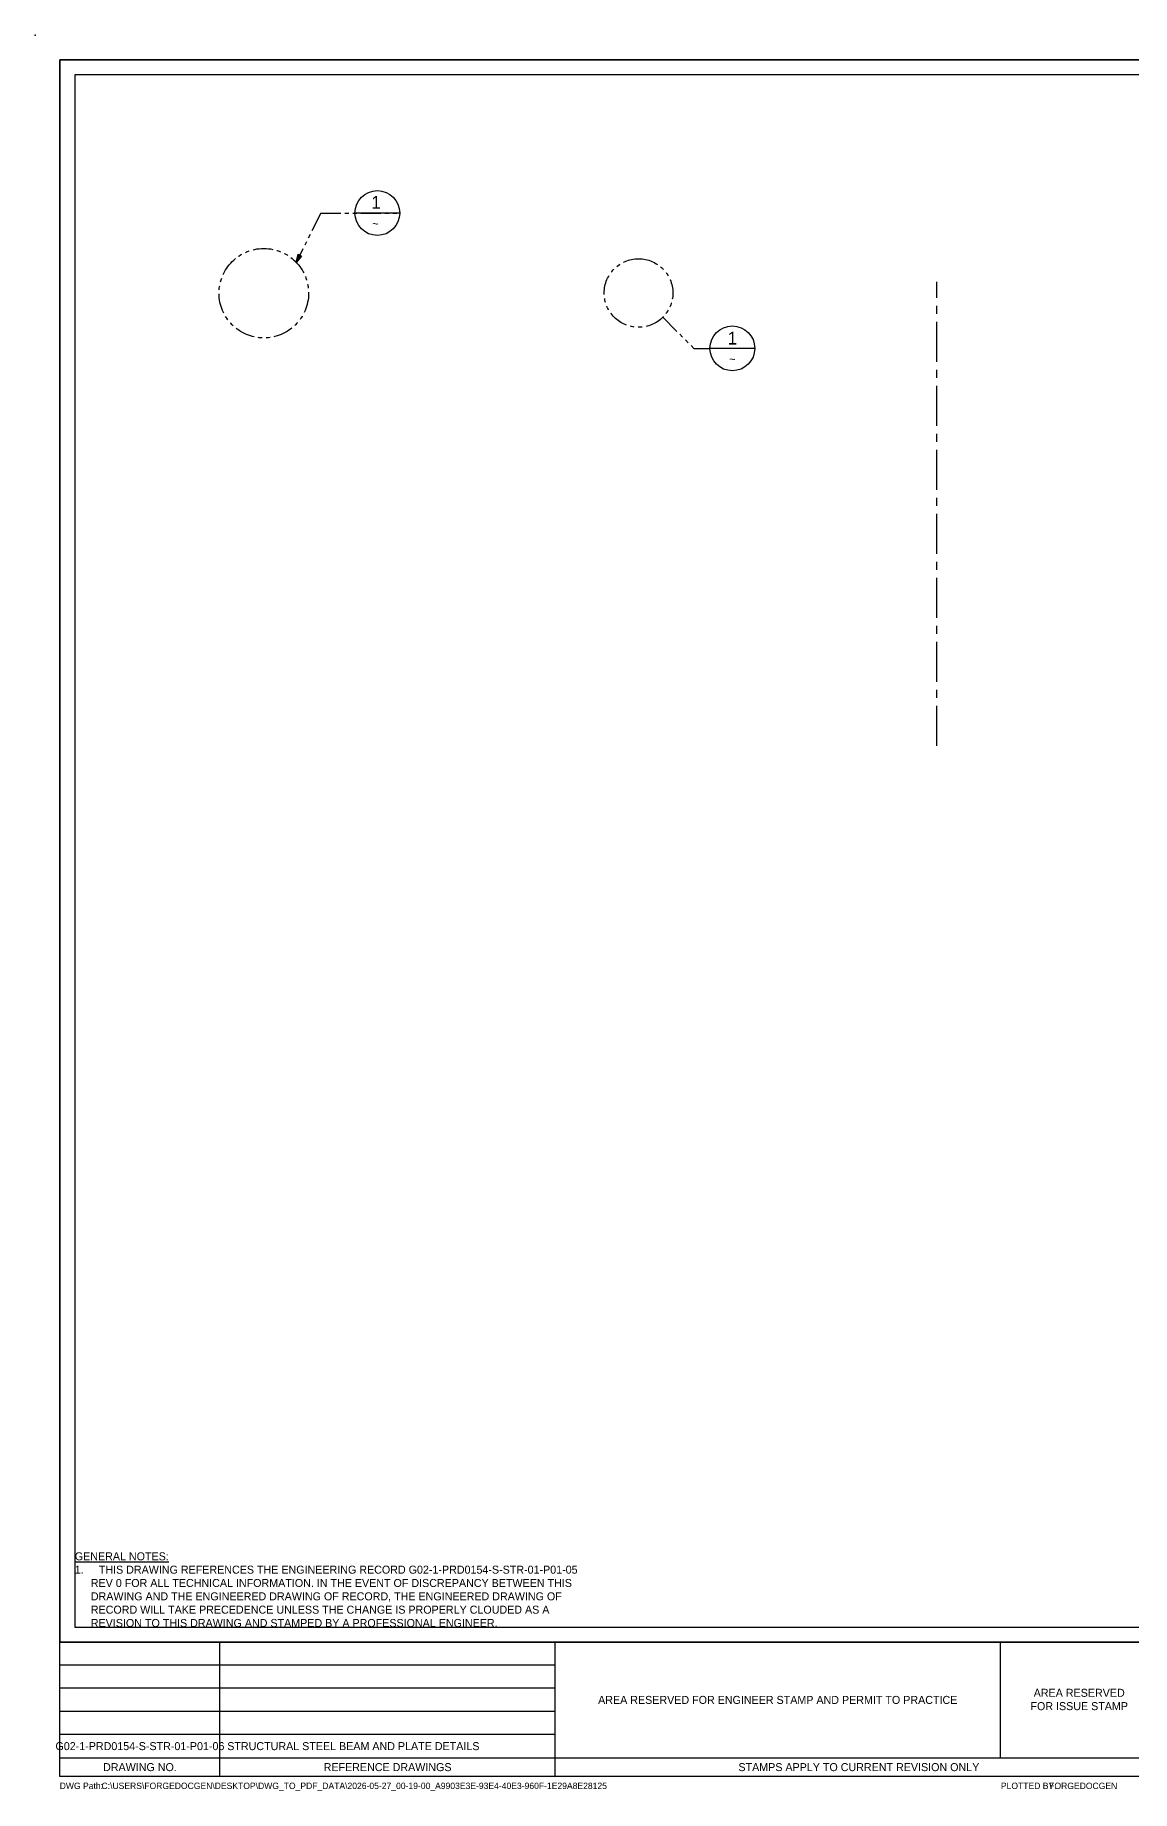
# Paper-space layout 'Layout1' of a CAD drawing. Extents: x -8 to 852, y -7 to 544.
# Drawn here: x -8 to 335, y -4 to 544 of the extents above; entities that cross this region are included whole.
import ezdxf
from ezdxf.enums import TextEntityAlignment as Align

# ---------------------------------------------------------------- set-up
doc = ezdxf.new("R2010")
doc.units = 0
doc.header["$LTSCALE"] = 10
for name, pattern in [('CENTER', [2, 1.25, -0.25, 0.25, -0.25]), ('PHANTOM', [2.5, 1.25, -0.25, 0.25, -0.25, 0.25, -0.25]), ('PHANTOM2', [1.25, 0.625, -0.125, 0.125, -0.125, 0.125, -0.125])]:
    doc.linetypes.add(name, pattern=pattern)
doc.layers.get('0').update_dxf_attribs({"linetype": 'CONTINUOUS'})
doc.layers.get('Defpoints').update_dxf_attribs({"color": 9, "linetype": 'CONTINUOUS'})
for name, color, linetype in [('AS_INS_ON', 7, 'CONTINUOUS'), ('CENTER', 20, 'CENTER'), ('FRAME', 7, 'CONTINUOUS'), ('GA SYMBOLS', 32, 'CONTINUOUS'), ('TEXT1', 7, 'CONTINUOUS'), ('TEXT2', 3, 'CONTINUOUS'), ('Title Block', 255, 'CONTINUOUS'), ('TITLE BLOCK-TEXT', 12, 'CONTINUOUS')]:
    doc.layers.add(name, color=color, linetype=linetype)
doc.styles.add('CalloutText_Big', font='Franklin%20Gothic%20Medium%20Cond%20Regular.ttf', dxfattribs={"height": 4})
doc.styles.add('CalloutText_Small', font='Franklin%20Gothic%20Medium%20Cond%20Regular.ttf', dxfattribs={"height": 2.5})
doc.styles.add('Scovan Standard', font='Franklin%20Gothic%20Medium%20Cond%20Regular.ttf', dxfattribs={"height": 2.5})

# ---------------------------------------------------------------- blocks, each defined once
blk = doc.blocks.new('HYPERSTEELPAGEFRAME')
at = {"layer": 'FRAME'}
for p, q in [((843.77, 494.34), (0, 494.34)), ((0, 494.34), (0, 0)), ((843.77, 0), (843.77, 494.34)), ((839.12, 489.68), (4.66, 489.68)), ((4.66, 489.68), (4.66, 4.66)), ((839.12, 4.66), (839.12, 489.68)), ((0, 0), (843.77, 0)), ((4.66, 4.66), (839.12, 4.66))]:
    blk.add_line(p, q, dxfattribs=at)
blk = doc.blocks.new('padx-tbd')
blk.add_point((-7.73, 544.1))
at = {"layer": 'Defpoints', "color": 9}
blk.add_line((293.73, 5.9), (293.73, 42.04), dxfattribs=at)
at = {"layer": 'Title Block', "color": 255}
for p, q in [((0, 536.37), (843.77, 536.37)), ((0, 0), (0, 536.37)), ((843.77, 42.04), (0, 42.04)), ((154.7, 0), (154.7, 42.04)), ((0, 5.9), (574.82, 5.9)), ((843.77, 0), (0, 0))]:
    blk.add_line(p, q, dxfattribs=at)
at = {"layer": 'Title Block', "color": 9}
for p, q in [((50, 0), (50, 42.04)), ((154.7, 34.81), (0, 34.81)), ((154.7, 27.58), (0, 27.58)), ((154.7, 20.35), (0, 20.35)), ((154.7, 13.13), (0, 13.13))]:
    blk.add_line(p, q, dxfattribs=at)
at = {"layer": 'Defpoints', "color": 9, "style": 'Scovan Standard'}
blk.add_text('AREA RESERVED FOR ENGINEER STAMP AND PERMIT TO PRACTICE', height=2.5, dxfattribs=at).set_placement((224.21, 23.95), align=Align.MIDDLE_CENTER)
at = {"layer": 'Defpoints', "color": 9, "insert": (336.43, 27.42), "char_height": 2.5, "attachment_point": 3, "style": 'Scovan Standard'}
blk.add_mtext_dynamic_manual_height_columns('\\pxqc;AREA RESERVED FOR ISSUE STAMP', width=36.1208, gutter_width=12.5, heights=[0], dxfattribs=at)
at = {"layer": 'TITLE BLOCK-TEXT', "color": 7, "style": 'Scovan Standard'}
for s, p in [('DRAWING NO.', (25, 2.95)), ('REFERENCE DRAWINGS', (102.35, 2.95))]:
    blk.add_text(s, height=2.5, dxfattribs=at).set_placement(p, align=Align.MIDDLE)
blk.add_text('STAMPS APPLY TO CURRENT REVISION ONLY ', height=2.5, dxfattribs=at).set_placement((250.01, 2.95), align=Align.MIDDLE_CENTER)
at = {"layer": 'TITLE BLOCK-TEXT', "color": 12, "style": 'Scovan Standard'}
for s, p in [('DWG Path:', (-0.06, -2.9)), ('PLOTTED BY:', (293.91, -2.9))]:
    blk.add_text(s, height=2, dxfattribs=at).set_placement(p, align=Align.MIDDLE_LEFT)
at = {"layer": 'TITLE BLOCK-TEXT', "color": 12, "style": 'Scovan Standard', "flags": 8}
for tag, p in [('REF_5', (25, 38.42)), ('REV_5', (352.84, 38.42)), ('PROJECT5', (504.32, 38.42)), ('DATE5', (525.83, 38.42)), ('BY5', (542.96, 38.42)), ('CHK5', (555.71, 38.42)), ('PE5', (568.45, 38.42)), ('REF_4', (25, 31.19)), ('REV_4', (352.84, 31.19)), ('PROJECT4', (504.32, 31.19)), ('DATE4', (525.83, 31.19)), ('BY4', (542.96, 31.19)), ('CHK4', (555.71, 31.19)), ('PE4', (568.45, 31.19)), ('REF_3', (25, 23.97)), ('REV_3', (352.84, 23.97)), ('PROJECT3', (504.32, 23.97)), ('DATE3', (525.83, 23.97)), ('BY3', (542.96, 23.97)), ('CHK3', (555.71, 23.97)), ('PE3', (568.45, 23.97)), ('REF_2', (25, 16.74)), ('REV_2', (352.84, 16.74)), ('PROJECT2', (504.32, 16.74)), ('DATE2', (525.83, 16.74)), ('BY2', (542.96, 16.74)), ('CHK2', (555.71, 16.74)), ('PE2', (568.45, 16.74)), ('REF_1', (25, 9.51)), ('REV_1', (352.84, 9.51)), ('PROJECT1', (504.32, 9.51)), ('DATE1', (525.83, 9.51)), ('BY1', (542.96, 9.51)), ('CHK1', (555.71, 9.51)), ('PE1', (568.45, 9.51))]:
    blk.add_attdef(tag, text='', height=2.5, dxfattribs=at).set_placement(p, align=Align.MIDDLE_CENTER)
for tag, height, p in [('REF_5_DESC', 2.5, (52.27, 38.42)), ('REV_5_DESC', 2.5, (363.04, 38.42)), ('REF_4_DESC', 2.5, (52.27, 31.19)), ('REV_4_DESC', 2.5, (363.04, 31.19)), ('REF_3_DESC', 2.5, (52.27, 23.97)), ('REV_3_DESC', 2.5, (363.04, 23.97)), ('REF_2_DESC', 2.5, (52.27, 16.74)), ('REV_2_DESC', 2.5, (363.04, 16.74)), ('REF_1_DESC', 2.5, (52.27, 9.51)), ('REV_1_DESC', 2.5, (363.04, 9.51)), ('PATH', 2, (13, -2.9)), ('USER_PLOTTED', 2, (309, -2.9)), ('PLOT_DATE', 2, (348, -2.9))]:
    blk.add_attdef(tag, text='', height=height, dxfattribs=at).set_placement(p, align=Align.MIDDLE_LEFT)
at = {"layer": 'TITLE BLOCK-TEXT', "color": 12, "style": 'Scovan Standard'}
for tag, p in [('TITLE1', (747.45, 37.28)), ('LSD', (747.45, 31.28)), ('TITLE2', (747.45, 25.28)), ('TITLE3', (747.45, 19.28)), ('CLIENTDRAWINGNO', (686.57, 5.99)), ('RN', (838.5, 5.99))]:
    blk.add_attdef(tag, text='', height=4, dxfattribs=at).set_placement(p, align=Align.MIDDLE_CENTER)
at = {"layer": 'TITLE BLOCK-TEXT', "color": 210, "style": 'Scovan Standard', "flags": 8}
blk.add_attdef('DWGNO', text='', height=4, dxfattribs=at).set_placement((777.51, 5.99), align=Align.MIDDLE_CENTER)
blk = doc.blocks.new('*U21')
at = {"linetype": 'PHANTOM', "ltscale": 0.5}
for p, q in [((-21.72, 9.72), (-12, 0)), ((-12, 0), (-7, 0))]:
    blk.add_line(p, q, dxfattribs=at)
at = {"ltscale": 0.5}
blk.add_line((7, 0), (-7, 0), dxfattribs=at)
at = {"linetype": 'PHANTOM', "ltscale": 0.5, "flags": 128}
blk.add_lwpolyline([(-29.3, 28.01, -1), (-29.3, 6.58, -1)], format="xyb", close=True, dxfattribs=at)
at = {"ltscale": 0.5}
blk.add_circle((0, 0), 7, dxfattribs=at)
at = {"layer": 'TEXT1', "ltscale": 0.5, "style": 'Scovan Standard', "flags": 8}
blk.add_attdef('REFERENCE', text='', height=2.5, dxfattribs=at).set_placement((0, -2.12), align=Align.TOP_CENTER)
at = {"layer": 'TEXT2', "ltscale": 0.5, "style": 'Scovan Standard', "flags": 8}
blk.add_attdef('DETAIL', text='', height=4, dxfattribs=at).set_placement((0, 0), align=Align.BOTTOM_CENTER)

psp = doc.layouts.get("Layout1")

# ---------------------------------------------------------------- hatches: boundary and pattern name
at = {"layer": 'AS_INS_ON', "linetype": 'PHANTOM2'}
psp.add_hatch(color=32, dxfattribs=at).paths.add_polyline_path([(73.82, 473.11), (74.37, 475.63), (75.49, 475.07)], flags=0)

# ---------------------------------------------------------------- linework, layer by layer
at = {"layer": 'AS_INS_ON', "color": 32, "linetype": 'PHANTOM2'}
for q in [(73.82, 473.11), (106.15, 488.51)]:
    psp.add_line((81.48, 488.51), q, dxfattribs=at)
at = {"layer": 'AS_INS_ON', "color": 32}
psp.add_line((106.15, 488.51), (92.15, 488.51), dxfattribs=at)
at = {"layer": 'AS_INS_ON', "color": 32, "linetype": 'PHANTOM2'}
psp.add_lwpolyline([(73.82, 473.11), (74.37, 475.63), (75.49, 475.07), (73.82, 473.11)], dxfattribs=at)
at = {"layer": 'AS_INS_ON', "color": 32, "ltscale": 0.5}
psp.add_circle((99.15, 488.51), 7, dxfattribs=at)
at = {"layer": 'AS_INS_ON', "color": 32, "linetype": 'PHANTOM2'}
psp.add_circle((63.69, 463.47), 13.98, dxfattribs=at)
at = {"layer": 'CENTER'}
psp.add_line((273.9, 322.04, 1447.5), (273.9, 467.04, 1472.5), dxfattribs=at)

# ---------------------------------------------------------------- block references
ref = psp.add_blockref('padx-tbd', (0, 0))
ref.add_attrib('REF_1', 'G02-1-PRD0154-S-STR-01-P01-06', dxfattribs={"layer": 'TITLE BLOCK-TEXT', "color": 12, "height": 2.5, "style": 'Scovan Standard'}).set_placement((25, 9.51), align=Align.MIDDLE_CENTER)
ref.add_attrib('REF_1_DESC', 'STRUCTURAL STEEL BEAM AND PLATE DETAILS', dxfattribs={"layer": 'TITLE BLOCK-TEXT', "color": 12, "height": 2.5, "style": 'Scovan Standard'}).set_placement((52.27, 9.51), align=Align.MIDDLE_LEFT)
ref.add_attrib('PATH', 'C:\\USERS\\FORGEDOCGEN\\DESKTOP\\DWG_TO_PDF_DATA\\2026-05-27_00-19-00_A9903E3E-93E4-40E3-960F-1E29A8E28125', dxfattribs={"layer": 'TITLE BLOCK-TEXT', "color": 12, "height": 2, "style": 'Scovan Standard'}).set_placement((13, -2.9), align=Align.MIDDLE_LEFT)
ref.add_attrib('USER_PLOTTED', 'FORGEDOCGEN', dxfattribs={"layer": 'TITLE BLOCK-TEXT', "color": 12, "height": 2, "style": 'Scovan Standard'}).set_placement((309, -2.9), align=Align.MIDDLE_LEFT)
at = {"layer": 'Defpoints'}
psp.add_blockref('HYPERSTEELPAGEFRAME', (0, 42.04), dxfattribs=at)
at = {"layer": 'GA SYMBOLS'}
psp.add_blockref('*U21', (210.03, 446.23), dxfattribs=at).add_auto_attribs({'DETAIL': '1', 'REFERENCE': '~'})

# ---------------------------------------------------------------- texts
at = {"layer": 'AS_INS_ON', "color": 3, "style": 'CalloutText_Big'}
psp.add_text('1', height=4, dxfattribs=at).set_placement((97.25, 489.83))
at = {"layer": 'AS_INS_ON', "color": 7, "style": 'CalloutText_Small'}
psp.add_text('~', height=2.5, dxfattribs=at).set_placement((97.59, 483.94))
at = {"layer": 'TEXT1', "insert": (4.66, 46.69), "char_height": 2.5, "width": 156.8022, "attachment_point": 7, "style": 'Scovan Standard'}
psp.add_mtext('{\\LGENERAL NOTES:}\\P\\pxi-2,l2,t3;1.^ITHIS DRAWING REFERENCES THE ENGINEERING RECORD G02-1-PRD0154-S-STR-01-P01-05 REV 0 FOR ALL TECHNICAL INFORMATION. IN THE EVENT OF DISCREPANCY BETWEEN THIS DRAWING AND THE ENGINEERED DRAWING OF RECORD, THE ENGINEERED DRAWING OF RECORD WILL TAKE PRECEDENCE UNLESS THE CHANGE IS PROPERLY CLOUDED AS A REVISION TO THIS DRAWING AND STAMPED BY A PROFESSIONAL ENGINEER. ', dxfattribs=at)

doc.saveas('drawing.dxf')
